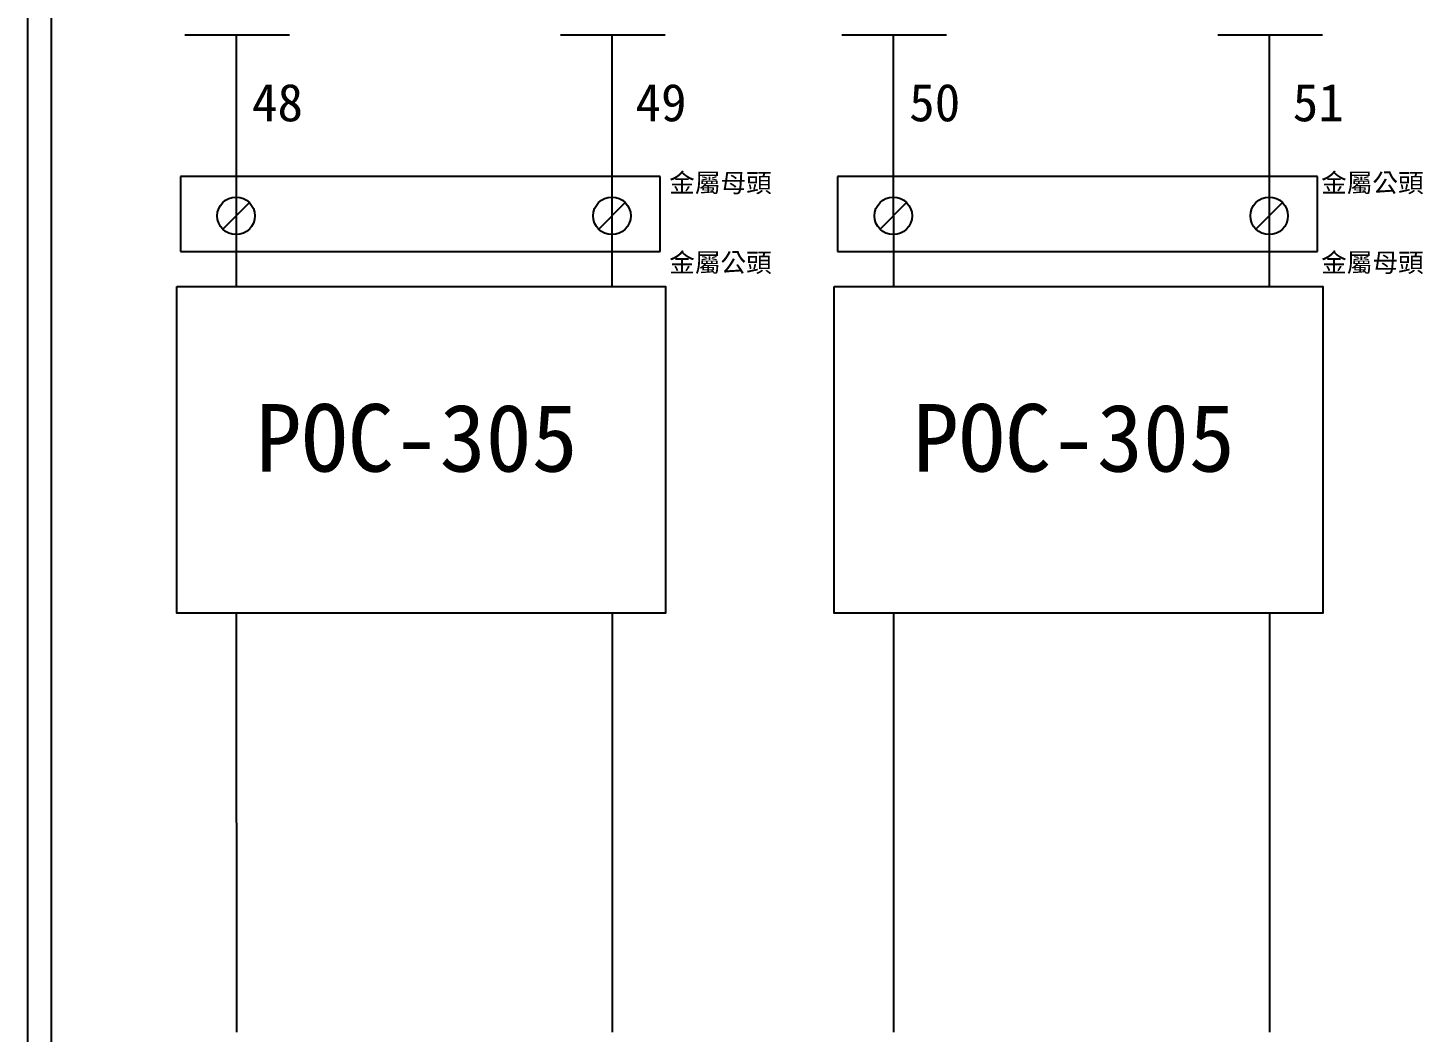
# Model space of a CAD drawing. Extents: x 10 to 297, y 3 to 207.
# Drawn here: x 10 to 84.2, y 58.4 to 111.9 of the extents above; entities that cross this region are included whole.
import ezdxf

# ---------------------------------------------------------------- set-up
doc = ezdxf.new("R2010")
doc.units = 0
doc.layers.get('0').update_dxf_attribs({"linetype": 'CONTINUOUS'})
doc.layers.add('圖框層', color=7, linetype='CONTINUOUS')
doc.layers.add('標尺寸層', color=3, linetype='CONTINUOUS')
doc.styles.add('STSL', font='KAIU.TTF')

msp = doc.modelspace()

# ---------------------------------------------------------------- linework, layer by layer
for p, q in [((21.074, 111.495), (21.074, 105.633)), ((41.074, 111.495), (41.074, 105.633)), ((56.045, 111.495), (56.045, 105.633)), ((76.045, 111.495), (76.045, 105.633)), ((21.074, 105.633), (21.077, 98.1)), ((41.074, 105.633), (41.077, 98.1)), ((56.045, 105.633), (56.048, 98.1)), ((76.045, 105.633), (76.048, 98.1)), ((21.084, 80.723), (21.092, 58.431)), ((41.084, 80.723), (41.092, 58.431)), ((56.054, 80.723), (56.063, 58.431)), ((76.054, 80.723), (76.063, 58.431))]:
    msp.add_line(p, q)
at = {"layer": '圖框層', "color": 7}
for p, q in [((10, 3), (10, 206.969)), ((11.25, 4.25), (11.25, 205.719))]:
    msp.add_line(p, q, dxfattribs=at)
at = {"layer": '標尺寸層', "color": 7}
for p, q in [((18.346, 111.495), (23.914, 111.495)), ((21.074, 111.495), (21.074, 105.633)), ((38.346, 111.495), (43.914, 111.495)), ((53.316, 111.495), (58.884, 111.495)), ((56.045, 111.495), (56.045, 105.633)), ((73.316, 111.495), (78.884, 111.495)), ((18.112, 103.967), (18.112, 99.967)), ((43.639, 103.967), (18.112, 103.967)), ((43.639, 99.967), (43.639, 103.967)), ((53.082, 103.967), (53.082, 99.967)), ((78.609, 103.967), (53.082, 103.967)), ((78.609, 99.967), (78.609, 103.967)), ((21.783, 102.573), (20.369, 101.159)), ((41.783, 102.573), (40.369, 101.159)), ((56.753, 102.573), (55.339, 101.159)), ((76.753, 102.573), (75.339, 101.159)), ((18.112, 99.967), (43.639, 99.967)), ((53.082, 99.967), (78.609, 99.967))]:
    msp.add_line(p, q, dxfattribs=at)
for points in [[(17.932, 98.1), (43.925, 98.1), (43.925, 80.723), (17.932, 80.723)], [(52.902, 98.1), (78.895, 98.1), (78.895, 80.723), (52.902, 80.723)]]:
    msp.add_lwpolyline(points, close=True, dxfattribs=at)
for centre in [(21.076, 101.866), (41.076, 101.866), (56.046, 101.866), (76.046, 101.866)]:
    msp.add_circle(centre, 1, dxfattribs=at)

# ---------------------------------------------------------------- texts
at = {"layer": '圖框層', "color": 4, "style": 'STSL'}
for s, height, p in [('48', 2, (21.918, 106.899)), ('49', 2, (42.327, 106.899)), ('50', 2, (56.889, 106.899)), ('51', 2, (77.297, 106.899)), ('金屬母頭', 1, (44.122, 103.125)), ('金屬公頭', 1, (78.809, 103.125)), ('金屬公頭', 1, (44.122, 98.88)), ('金屬母頭', 1, (78.809, 98.88)), ('POC-305', 3.6, (22.112, 88.254)), ('POC-305', 3.6, (57.083, 88.254))]:
    msp.add_text(s, height=height, dxfattribs=at).set_placement(p)

doc.saveas('drawing.dxf')
